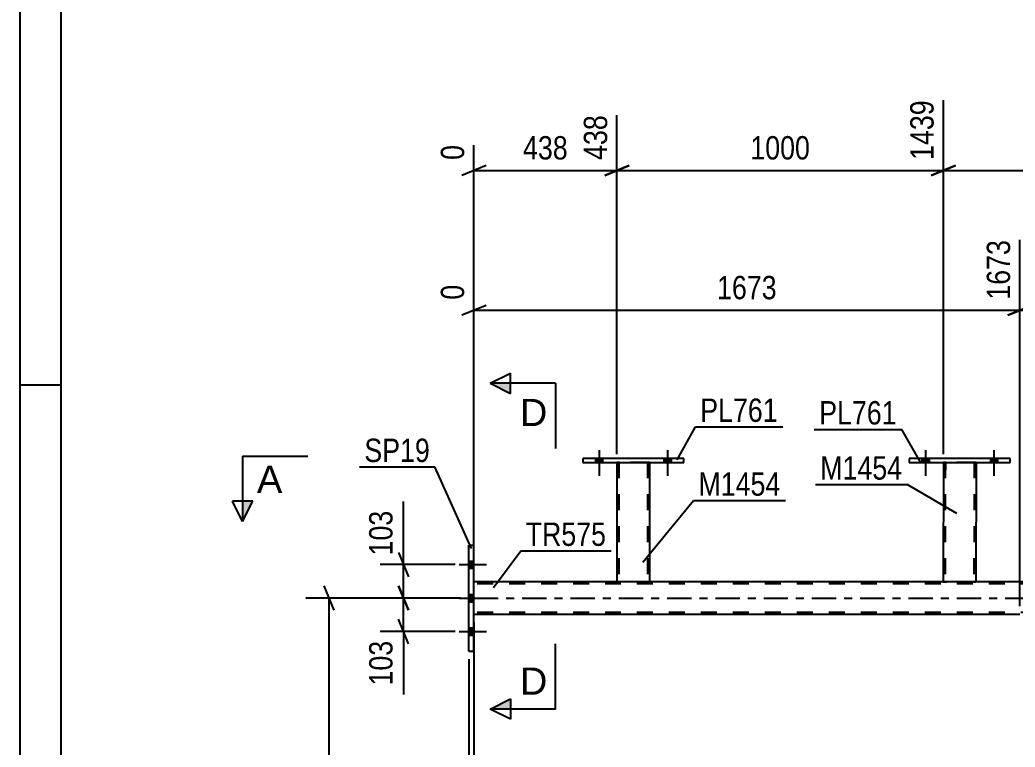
# Model space of a CAD drawing. Header units: millimetres. Extents: x 0 to 841, y 0 to 594.
# Drawn here: x 0 to 122, y 402.6 to 491.8 of the extents above; entities that cross this region are included whole.
import ezdxf

# ---------------------------------------------------------------- set-up
doc = ezdxf.new("R2010")
doc.units = ezdxf.units.MM
doc.linetypes.add('DXK_LINE_DOT2', pattern=[3.9198, 1.9599, -1.9599])
doc.linetypes.add('DXK_LINE_DOT3', pattern=[5.9187, 2.979, -0.9799, 0.9799, -0.9799])
doc.styles.add('Arial', font='ARIAL.TTF', dxfattribs={"height": 0.2})
doc.styles.add('Arial Narrow', font='ARIALN.TTF', dxfattribs={"height": 0.2})

# ---------------------------------------------------------------- blocks, each defined once
blk = doc.blocks.new('Unknown-122570622-1133')
at = {"color": 5, "linetype": 'Continuous'}
for p, q in [((0, 594), (0, 0)), ((5, 589), (5, 5)), ((5, 447), (0, 447))]:
    blk.add_line(p, q, dxfattribs=at)
blk = doc.blocks.new('Part-122570622-5201 - 5143')
at = {"color": 2, "linetype": 'Continuous'}
for p, q in [((73.18, 422.89), (55.65, 422.89)), ((113.18, 422.89), (77.18, 422.89)), ((153.18, 422.89), (117.18, 422.89)), ((122.57, 418.89), (55.65, 418.89))]:
    blk.add_line(p, q, dxfattribs=at)
at = {"color": 7, "linetype": 'DXK_LINE_DOT2'}
for p, q in [((55.65, 418.89), (55.65, 422.89)), ((755.72, 422.65), (55.65, 422.65)), ((77.18, 422.89), (73.18, 422.89)), ((117.18, 422.89), (113.18, 422.89)), ((755.72, 419.13), (55.65, 419.13))]:
    blk.add_line(p, q, dxfattribs=at)
at = {"color": 7, "linetype": 'DXK_LINE_DOT3'}
blk.add_line((55.65, 420.89), (755.72, 420.89), dxfattribs=at)
blk = doc.blocks.new('Bolt-122570622-5406 - 5143')
at = {"linetype": 'Continuous'}
for points in [[(55.65, 424.55), (55.65, 425.43), (55.01, 425.43), (55.01, 424.55)], [(55.65, 424.55), (55.65, 425.43), (55.01, 425.43), (55.01, 424.55)], [(55.65, 424.55), (55.65, 425.43), (55.01, 425.43), (55.01, 424.55)], [(55.65, 420.45), (55.65, 421.33), (55.01, 421.33), (55.01, 420.45)], [(55.65, 420.45), (55.65, 421.33), (55.01, 421.33), (55.01, 420.45)], [(55.65, 416.35), (55.65, 417.23), (55.01, 417.23), (55.01, 416.35)], [(55.65, 416.35), (55.65, 417.23), (55.01, 417.23), (55.01, 416.35)], [(55.65, 416.35), (55.65, 417.23), (55.01, 417.23), (55.01, 416.35)]]:
    blk.add_hatch(color=1, dxfattribs=at).paths.add_polyline_path(points)
at = {"color": 1, "linetype": 'Continuous'}
for p, q in [((53.85, 424.99), (57.17, 424.99)), ((53.85, 424.99), (57.17, 424.99)), ((53.85, 424.99), (57.17, 424.99)), ((55.01, 425.43), (55.65, 425.43)), ((55.01, 425.43), (55.65, 425.43)), ((55.01, 425.43), (55.65, 425.43)), ((55.01, 424.55), (55.65, 424.55)), ((55.01, 424.55), (55.65, 424.55)), ((55.01, 424.55), (55.65, 424.55)), ((53.85, 420.89), (57.17, 420.89)), ((53.85, 420.89), (57.17, 420.89)), ((55.01, 421.33), (55.65, 421.33)), ((55.01, 421.33), (55.65, 421.33)), ((55.01, 420.45), (55.65, 420.45)), ((55.01, 420.45), (55.65, 420.45)), ((55.01, 417.23), (55.65, 417.23)), ((55.01, 417.23), (55.65, 417.23)), ((55.01, 417.23), (55.65, 417.23)), ((53.85, 416.79), (57.17, 416.79)), ((53.85, 416.79), (57.17, 416.79)), ((53.85, 416.79), (57.17, 416.79)), ((55.01, 416.35), (55.65, 416.35)), ((55.01, 416.35), (55.65, 416.35)), ((55.01, 416.35), (55.65, 416.35))]:
    blk.add_line(p, q, dxfattribs=at)
blk = doc.blocks.new('Bolt-122570622-5421 - 5143')
at = {"linetype": 'Continuous'}
for points in [[(70.54, 437.53), (71.42, 437.53), (71.42, 438.01), (70.54, 438.01)], [(78.94, 437.53), (79.82, 437.53), (79.82, 438.01), (78.94, 438.01)]]:
    blk.add_hatch(color=1, dxfattribs=at).paths.add_polyline_path(points)
at = {"color": 1, "linetype": 'Continuous'}
for p, q in [((70.54, 438.01), (70.54, 437.53)), ((70.98, 439.01), (70.98, 435.89)), ((71.42, 438.01), (71.42, 437.53)), ((78.94, 438.01), (78.94, 437.53)), ((79.38, 439.01), (79.38, 435.89)), ((79.82, 438.01), (79.82, 437.53))]:
    blk.add_line(p, q, dxfattribs=at)
blk = doc.blocks.new('Part-122570622-5512 - 5143')
at = {"color": 2, "linetype": 'Continuous'}
for p, q in [((73.18, 437.53), (73.18, 422.89)), ((77.18, 437.53), (77.18, 422.89)), ((73.21, 422.89), (73.18, 422.89)), ((73.32, 422.89), (73.21, 422.89)), ((73.47, 422.89), (73.32, 422.89)), ((76.88, 422.89), (73.47, 422.89)), ((77.03, 422.89), (76.88, 422.89)), ((77.14, 422.89), (77.03, 422.89)), ((77.18, 422.89), (77.14, 422.89))]:
    blk.add_line(p, q, dxfattribs=at)
at = {"color": 7, "linetype": 'DXK_LINE_DOT2'}
for p, q in [((73.18, 437.53), (73.18, 437.53)), ((73.18, 437.53), (73.18, 437.53)), ((73.18, 437.53), (73.18, 437.53)), ((73.22, 437.53), (73.18, 437.53)), ((73.18, 437.53), (73.22, 437.53)), ((73.32, 437.53), (73.22, 437.53)), ((73.22, 437.53), (73.32, 437.53)), ((73.48, 437.53), (73.32, 437.53)), ((73.32, 437.53), (73.48, 437.53)), ((73.42, 437.53), (73.42, 437.53)), ((73.42, 437.53), (73.42, 422.89)), ((73.44, 437.53), (73.42, 437.53)), ((73.42, 437.53), (73.44, 437.53)), ((73.49, 437.53), (73.44, 437.53)), ((73.44, 437.53), (73.49, 437.53)), ((76.88, 437.53), (73.48, 437.53)), ((76.88, 437.53), (73.48, 437.53)), ((76.79, 437.53), (73.49, 437.53)), ((73.49, 437.53), (73.57, 437.53)), ((76.87, 437.53), (73.57, 437.53)), ((76.87, 437.53), (76.79, 437.53)), ((76.92, 437.53), (76.87, 437.53)), ((76.87, 437.53), (76.92, 437.53)), ((76.88, 437.53), (77.04, 437.53)), ((77.04, 437.53), (76.88, 437.53)), ((76.94, 437.53), (76.92, 437.53)), ((76.92, 437.53), (76.94, 437.53)), ((76.94, 437.53), (76.94, 437.53)), ((76.94, 437.53), (76.94, 422.89)), ((77.04, 437.53), (77.14, 437.53)), ((77.14, 437.53), (77.04, 437.53)), ((77.14, 437.53), (77.18, 437.53)), ((77.18, 437.53), (77.14, 437.53)), ((77.18, 437.53), (77.18, 437.53)), ((77.18, 437.53), (77.18, 437.53)), ((77.18, 437.53), (77.18, 437.53)), ((73.18, 422.89), (73.21, 422.89)), ((73.21, 422.89), (73.32, 422.89)), ((73.32, 422.89), (73.47, 422.89)), ((73.43, 422.89), (73.42, 422.89)), ((73.42, 422.89), (73.43, 422.89)), ((73.49, 422.89), (73.43, 422.89)), ((73.43, 422.89), (73.47, 422.89)), ((76.88, 422.89), (73.47, 422.89)), ((73.47, 422.89), (73.49, 422.89)), ((76.79, 422.89), (73.49, 422.89)), ((73.49, 422.89), (73.56, 422.89)), ((76.87, 422.89), (73.56, 422.89)), ((76.87, 422.89), (76.79, 422.89)), ((76.92, 422.89), (76.87, 422.89)), ((76.87, 422.89), (76.92, 422.89)), ((76.88, 422.89), (77.03, 422.89)), ((76.94, 422.89), (76.92, 422.89)), ((76.92, 422.89), (76.94, 422.89)), ((77.03, 422.89), (77.14, 422.89)), ((77.14, 422.89), (77.18, 422.89))]:
    blk.add_line(p, q, dxfattribs=at)
blk = doc.blocks.new('Part-122570622-5517 - 5143')
at = {"color": 2, "linetype": 'Continuous'}
for p, q in [((68.98, 438.01), (68.98, 437.53)), ((81.38, 438.01), (68.98, 438.01)), ((81.38, 437.53), (81.38, 438.01)), ((68.98, 437.53), (81.38, 437.53))]:
    blk.add_line(p, q, dxfattribs=at)
blk = doc.blocks.new('Bolt-122570622-5667 - 5143')
at = {"linetype": 'Continuous'}
for points in [[(110.55, 437.53), (111.43, 437.53), (111.43, 438.01), (110.55, 438.01)], [(118.95, 437.53), (119.83, 437.53), (119.83, 438.01), (118.95, 438.01)]]:
    blk.add_hatch(color=1, dxfattribs=at).paths.add_polyline_path(points)
at = {"color": 1, "linetype": 'Continuous'}
for p, q in [((110.55, 438.01), (110.55, 437.53)), ((110.99, 439.01), (110.99, 435.89)), ((111.43, 438.01), (111.43, 437.53)), ((118.95, 438.01), (118.95, 437.53)), ((119.39, 439.01), (119.39, 435.89)), ((119.83, 438.01), (119.83, 437.53))]:
    blk.add_line(p, q, dxfattribs=at)
blk = doc.blocks.new('Part-122570622-5574 - 5143')
at = {"color": 2, "linetype": 'Continuous'}
for p, q in [((55.01, 414.39), (55.01, 427.39)), ((55.01, 427.39), (55.65, 427.39)), ((55.65, 414.39), (55.65, 427.39)), ((55.01, 414.39), (55.65, 414.39))]:
    blk.add_line(p, q, dxfattribs=at)
blk = doc.blocks.new('Bolt-122570622-5636 - 5143')
at = {"linetype": 'Continuous'}
for points in [[(70.54, 437.53), (71.42, 437.53), (71.42, 438.01), (70.54, 438.01)], [(78.94, 437.53), (79.82, 437.53), (79.82, 438.01), (78.94, 438.01)]]:
    blk.add_hatch(color=1, dxfattribs=at).paths.add_polyline_path(points)
at = {"color": 1, "linetype": 'Continuous'}
for p, q in [((70.54, 438.01), (70.54, 437.53)), ((70.98, 439.01), (70.98, 435.89)), ((71.42, 438.01), (71.42, 437.53)), ((78.94, 438.01), (78.94, 437.53)), ((79.38, 439.01), (79.38, 435.89)), ((79.82, 438.01), (79.82, 437.53))]:
    blk.add_line(p, q, dxfattribs=at)
blk = doc.blocks.new('Part-122570622-5661 - 5143')
at = {"color": 2, "linetype": 'Continuous'}
for p, q in [((113.19, 437.53), (113.18, 422.89)), ((117.19, 437.53), (117.18, 422.89)), ((113.22, 422.89), (113.18, 422.89)), ((113.32, 422.89), (113.22, 422.89)), ((113.48, 422.89), (113.32, 422.89)), ((116.89, 422.89), (113.48, 422.89)), ((117.04, 422.89), (116.89, 422.89)), ((117.15, 422.89), (117.04, 422.89)), ((117.18, 422.89), (117.15, 422.89))]:
    blk.add_line(p, q, dxfattribs=at)
at = {"color": 7, "linetype": 'DXK_LINE_DOT2'}
for p, q in [((113.19, 437.53), (113.19, 437.53)), ((113.19, 437.53), (113.19, 437.53)), ((113.19, 437.53), (113.19, 437.53)), ((113.22, 437.53), (113.19, 437.53)), ((113.19, 437.53), (113.22, 437.53)), ((113.33, 437.53), (113.22, 437.53)), ((113.22, 437.53), (113.33, 437.53)), ((113.48, 437.53), (113.33, 437.53)), ((113.33, 437.53), (113.48, 437.53)), ((113.43, 437.53), (113.42, 422.89)), ((113.43, 437.53), (113.43, 437.53)), ((113.45, 437.53), (113.43, 437.53)), ((113.43, 437.53), (113.45, 437.53)), ((113.5, 437.53), (113.45, 437.53)), ((113.45, 437.53), (113.5, 437.53)), ((116.89, 437.53), (113.48, 437.53)), ((116.89, 437.53), (113.48, 437.53)), ((116.8, 437.53), (113.5, 437.53)), ((113.5, 437.53), (113.58, 437.53)), ((116.88, 437.53), (113.58, 437.53)), ((116.88, 437.53), (116.8, 437.53)), ((116.93, 437.53), (116.88, 437.53)), ((116.88, 437.53), (116.93, 437.53)), ((116.89, 437.53), (117.05, 437.53)), ((117.05, 437.53), (116.89, 437.53)), ((116.95, 437.53), (116.93, 437.53)), ((116.93, 437.53), (116.95, 437.53)), ((116.95, 437.53), (116.94, 422.89)), ((116.95, 437.53), (116.95, 437.53)), ((117.05, 437.53), (117.15, 437.53)), ((117.15, 437.53), (117.05, 437.53)), ((117.15, 437.53), (117.19, 437.53)), ((117.19, 437.53), (117.15, 437.53)), ((117.19, 437.53), (117.19, 437.53)), ((117.19, 437.53), (117.19, 437.53)), ((117.19, 437.53), (117.19, 437.53)), ((113.18, 422.89), (113.22, 422.89)), ((113.22, 422.89), (113.32, 422.89)), ((113.32, 422.89), (113.48, 422.89)), ((113.44, 422.89), (113.42, 422.89)), ((113.42, 422.89), (113.44, 422.89)), ((113.49, 422.89), (113.44, 422.89)), ((113.44, 422.89), (113.49, 422.89)), ((116.89, 422.89), (113.48, 422.89)), ((116.79, 422.89), (113.49, 422.89)), ((113.49, 422.89), (113.57, 422.89)), ((116.92, 422.89), (113.57, 422.89)), ((116.87, 422.89), (116.79, 422.89)), ((116.92, 422.89), (116.87, 422.89)), ((116.89, 422.89), (117.04, 422.89)), ((116.94, 422.89), (116.92, 422.89)), ((116.92, 422.89), (116.94, 422.89)), ((117.04, 422.89), (117.15, 422.89)), ((117.15, 422.89), (117.18, 422.89))]:
    blk.add_line(p, q, dxfattribs=at)
blk = doc.blocks.new('Part-122570622-5666 - 5143')
at = {"color": 2, "linetype": 'Continuous'}
for p, q in [((108.99, 438.01), (108.99, 437.53)), ((121.39, 438.01), (108.99, 438.01)), ((121.39, 437.53), (121.39, 438.01)), ((108.99, 437.53), (121.39, 437.53))]:
    blk.add_line(p, q, dxfattribs=at)
blk = doc.blocks.new('Bolt-122570622-5668 - 5143')
at = {"linetype": 'Continuous'}
for points in [[(110.55, 437.53), (111.43, 437.53), (111.43, 438.01), (110.55, 438.01)], [(118.95, 437.53), (119.83, 437.53), (119.83, 438.01), (118.95, 438.01)]]:
    blk.add_hatch(color=1, dxfattribs=at).paths.add_polyline_path(points)
at = {"color": 1, "linetype": 'Continuous'}
for p, q in [((110.55, 438.01), (110.55, 437.53)), ((110.99, 439.01), (110.99, 435.89)), ((111.43, 438.01), (111.43, 437.53)), ((118.95, 438.01), (118.95, 437.53)), ((119.39, 439.01), (119.39, 435.89)), ((119.83, 438.01), (119.83, 437.53))]:
    blk.add_line(p, q, dxfattribs=at)
blk = doc.blocks.new('StraightDimension-122570622-6917 - 5143')
at = {"color": 7, "linetype": 'Continuous'}
for p, q in [((38.51, 419.39), (37.31, 422.39)), ((54.01, 420.89), (35.06, 420.89)), ((37.91, 294.89), (37.91, 420.89)), ((37.31, 296.39), (38.51, 293.39)), ((100.51, 294.89), (35.06, 294.89))]:
    blk.add_line(p, q, dxfattribs=at)
at = {"color": 0}
blk.add_wipeout([(37.16, 362.15), (32.96, 362.15), (32.96, 353.64), (37.16, 353.64)], dxfattribs=at)
at = {"color": 3, "style": 'Arial Narrow'}
blk.add_text('3150', height=2.863, rotation=90.0002, dxfattribs=at).set_placement((36.56, 354.24))
blk = doc.blocks.new('StraightDimension-122570622-6590 - 5143')
at = {"color": 7, "linetype": 'Continuous'}
for p, q in [((122.57, 419.89), (122.57, 464.79)), ((206.39, 419.89), (206.39, 464.79)), ((124.07, 456.77), (121.07, 455.57)), ((204.89, 455.57), (207.89, 456.77)), ((122.57, 456.17), (206.39, 456.17))]:
    blk.add_line(p, q, dxfattribs=at)
at = {"color": 0}
blk.add_wipeout([(168.74, 456.92), (168.74, 461.12), (160.22, 461.12), (160.22, 456.92)], dxfattribs=at)
at = {"color": 3, "style": 'Arial Narrow'}
blk.add_text('2095', height=2.863, dxfattribs=at).set_placement((160.82, 457.52))
at = {"color": 0, "linetype": 'Continuous'}
blk.add_wipeout([(205.79, 465.39), (201.59, 465.39), (201.59, 456.87), (205.79, 456.87)], dxfattribs=at)
at = {"color": 3, "linetype": 'Continuous', "style": 'Arial Narrow'}
blk.add_text('3769', height=2.863, rotation=90.0002, dxfattribs=at).set_placement((205.19, 457.47))
blk = doc.blocks.new('StraightDimension-122570622-16615 - 5143')
at = {"color": 7, "linetype": 'Continuous'}
for p, q in [((73.18, 438.53), (73.18, 480.08)), ((55.65, 423.89), (55.65, 476.42)), ((57.15, 473.9), (54.15, 472.7)), ((55.65, 473.3), (73.18, 473.3)), ((71.68, 472.7), (74.68, 473.9))]:
    blk.add_line(p, q, dxfattribs=at)
at = {"color": 0}
blk.add_wipeout([(67.76, 474.05), (67.76, 478.25), (61.07, 478.25), (61.07, 474.05)], dxfattribs=at)
at = {"color": 3, "style": 'Arial Narrow'}
blk.add_text('438', height=2.863, dxfattribs=at).set_placement((61.67, 474.65))
at = {"color": 0, "linetype": 'Continuous'}
for points in [[(72.58, 480.68), (68.38, 480.68), (68.38, 474), (72.58, 474)], [(55.05, 477.02), (50.85, 477.02), (50.85, 474), (55.05, 474)]]:
    blk.add_wipeout(points, dxfattribs=at)
at = {"color": 3, "linetype": 'Continuous', "style": 'Arial Narrow'}
for s, height, p in [('438', 2.863, (71.98, 474.6)), ('0', 2.86, (54.45, 474.6))]:
    blk.add_text(s, height=height, rotation=90.0002, dxfattribs=at).set_placement(p)
blk = doc.blocks.new('StraightDimension-122570622-6668 - 5143')
at = {"color": 7, "linetype": 'Continuous'}
for p, q in [((46.42, 422.39), (47.62, 419.39)), ((53.34, 420.89), (44.17, 420.89)), ((47.02, 416.79), (47.02, 420.89)), ((47.62, 415.29), (46.42, 418.29)), ((53.34, 416.79), (44.17, 416.79)), ((47.02, 416.79), (47.02, 409.06)), ((47.02, 416.79), (47.02, 409.06))]:
    blk.add_line(p, q, dxfattribs=at)
at = {"color": 0}
blk.add_wipeout([(46.27, 416.27), (42.07, 416.27), (42.07, 409.58), (46.27, 409.58)], dxfattribs=at)
at = {"color": 3, "style": 'Arial Narrow'}
blk.add_text('103', height=2.863, rotation=90.0002, dxfattribs=at).set_placement((45.67, 410.18))
blk = doc.blocks.new('StraightDimension-122570622-6603 - 5143')
at = {"color": 7, "linetype": 'Continuous'}
for p, q in [((122.57, 419.89), (122.57, 464.79)), ((55.65, 423.89), (55.65, 459.3)), ((57.15, 456.77), (54.15, 455.57)), ((121.07, 455.57), (124.07, 456.77)), ((55.65, 456.17), (122.57, 456.17))]:
    blk.add_line(p, q, dxfattribs=at)
at = {"color": 0}
blk.add_wipeout([(93.37, 456.92), (93.37, 461.12), (84.85, 461.12), (84.85, 456.92)], dxfattribs=at)
at = {"color": 3, "style": 'Arial Narrow'}
blk.add_text('1673', height=2.863, dxfattribs=at).set_placement((85.45, 457.52))
at = {"color": 0, "linetype": 'Continuous'}
for points in [[(121.97, 465.39), (117.77, 465.39), (117.77, 456.87), (121.97, 456.87)], [(55.05, 459.9), (50.85, 459.9), (50.85, 456.87), (55.05, 456.87)]]:
    blk.add_wipeout(points, dxfattribs=at)
at = {"color": 3, "linetype": 'Continuous', "style": 'Arial Narrow'}
for s, height, p in [('1673', 2.863, (121.37, 457.47)), ('0', 2.86, (54.45, 457.47))]:
    blk.add_text(s, height=height, rotation=90.0002, dxfattribs=at).set_placement(p)
blk = doc.blocks.new('StraightDimension-122570622-6678 - 5143')
at = {"color": 7, "linetype": 'Continuous'}
for p, q in [((47.02, 424.99), (47.02, 432.73)), ((47.02, 424.99), (47.02, 432.73)), ((46.42, 426.49), (47.62, 423.49)), ((53.34, 424.99), (44.17, 424.99)), ((47.02, 420.89), (47.02, 424.99)), ((47.62, 419.39), (46.42, 422.39)), ((53.34, 420.89), (44.17, 420.89))]:
    blk.add_line(p, q, dxfattribs=at)
at = {"color": 0}
blk.add_wipeout([(46.27, 432.2), (42.07, 432.2), (42.07, 425.52), (46.27, 425.52)], dxfattribs=at)
at = {"color": 3, "style": 'Arial Narrow'}
blk.add_text('103', height=2.863, rotation=90.0002, dxfattribs=at).set_placement((45.67, 426.12))
blk = doc.blocks.new('StraightDimension-122570622-6870 - 5143')
at = {"color": 7, "linetype": 'Continuous'}
for p, q in [((55.65, 417.89), (55.65, 351.62)), ((101.51, 297.89), (101.51, 356.87)), ((57.15, 354.62), (54.15, 353.42)), ((55.65, 354.02), (101.51, 354.02)), ((100.01, 353.42), (103.01, 354.62))]:
    blk.add_line(p, q, dxfattribs=at)
at = {"color": 0}
blk.add_wipeout([(82.83, 354.77), (82.83, 358.97), (74.32, 358.97), (74.32, 354.77)], dxfattribs=at)
at = {"color": 3, "style": 'Arial Narrow'}
blk.add_text('1147', height=2.863, dxfattribs=at).set_placement((74.92, 355.37))
blk = doc.blocks.new('StraightDimension-122570622-6892 - 5143')
at = {"color": 7, "linetype": 'Continuous'}
blk.add_line((55.01, 413.39), (55.01, 254.41), dxfattribs=at)
blk = doc.blocks.new('StraightDimension-122570622-16613 - 5143')
at = {"color": 7, "linetype": 'Continuous'}
for p, q in [((113.19, 438.53), (113.19, 481.91)), ((153.18, 438.53), (153.18, 481.91)), ((114.69, 473.9), (111.69, 472.7)), ((113.19, 473.3), (153.18, 473.3)), ((151.68, 472.7), (154.68, 473.9))]:
    blk.add_line(p, q, dxfattribs=at)
at = {"color": 0}
blk.add_wipeout([(137.44, 474.05), (137.44, 478.25), (128.93, 478.25), (128.93, 474.05)], dxfattribs=at)
at = {"color": 3, "style": 'Arial Narrow'}
blk.add_text('1000', height=2.863, dxfattribs=at).set_placement((129.53, 474.65))
at = {"color": 0, "linetype": 'Continuous'}
blk.add_wipeout([(152.58, 482.51), (148.38, 482.51), (148.38, 474), (152.58, 474)], dxfattribs=at)
at = {"color": 3, "linetype": 'Continuous', "style": 'Arial Narrow'}
blk.add_text('2438', height=2.863, rotation=90.0002, dxfattribs=at).set_placement((151.98, 474.6))
blk = doc.blocks.new('StraightDimension-122570622-16614 - 5143')
at = {"color": 7, "linetype": 'Continuous'}
for p, q in [((113.19, 438.53), (113.19, 481.91)), ((73.18, 438.53), (73.18, 480.08)), ((74.68, 473.9), (71.68, 472.7)), ((73.18, 473.3), (113.19, 473.3)), ((111.69, 472.7), (114.69, 473.9))]:
    blk.add_line(p, q, dxfattribs=at)
at = {"color": 0}
blk.add_wipeout([(97.44, 474.05), (97.44, 478.25), (88.93, 478.25), (88.93, 474.05)], dxfattribs=at)
at = {"color": 3, "style": 'Arial Narrow'}
blk.add_text('1000', height=2.863, dxfattribs=at).set_placement((89.53, 474.65))
at = {"color": 0, "linetype": 'Continuous'}
blk.add_wipeout([(112.59, 482.51), (108.39, 482.51), (108.39, 474), (112.59, 474)], dxfattribs=at)
at = {"color": 3, "linetype": 'Continuous', "style": 'Arial Narrow'}
blk.add_text('1439', height=2.863, rotation=90.0002, dxfattribs=at).set_placement((111.99, 474.6))
blk = doc.blocks.new('Mark-122570622-5197 - 5143')
at = {"color": 0}
blk.add_wipeout([(71.86, 427.29), (71.86, 430.29), (61.99, 430.29), (61.99, 427.29)], dxfattribs=at)
blk.add_wipeout([(71.86, 427.29), (71.86, 430.29), (61.99, 430.29), (61.99, 427.29)], dxfattribs=at)
at = {"color": 30, "linetype": 'Continuous'}
for p, q in [((58.05, 422.18), (61.39, 426.69)), ((61.39, 426.69), (72.46, 426.69))]:
    blk.add_line(p, q, dxfattribs=at)
at = {"color": 3, "style": 'Arial Narrow'}
blk.add_text('TR575', height=2.863, dxfattribs=at).set_placement((61.99, 427.29))
blk = doc.blocks.new('Mark-122570622-5508 - 5143')
at = {"color": 0}
blk.add_wipeout([(93.23, 433.44), (93.23, 436.44), (83.17, 436.44), (83.17, 433.44)], dxfattribs=at)
blk.add_wipeout([(93.23, 433.44), (93.23, 436.44), (83.17, 436.44), (83.17, 433.44)], dxfattribs=at)
at = {"color": 30, "linetype": 'Continuous'}
for p, q in [((76.37, 425.28), (82.57, 432.84)), ((82.57, 432.84), (93.83, 432.84))]:
    blk.add_line(p, q, dxfattribs=at)
at = {"color": 3, "style": 'Arial Narrow'}
blk.add_text('M1454', height=2.863, dxfattribs=at).set_placement((83.17, 433.44))
blk = doc.blocks.new('Mark-122570622-5657 - 5143')
at = {"color": 0}
blk.add_wipeout([(108.15, 435.41), (108.15, 438.41), (98.1, 438.41), (98.1, 435.41)], dxfattribs=at)
blk.add_wipeout([(108.15, 435.41), (108.15, 438.41), (98.1, 438.41), (98.1, 435.41)], dxfattribs=at)
at = {"color": 30, "linetype": 'Continuous'}
for p in [(97.5, 434.81), (114.84, 431.25)]:
    blk.add_line(p, (108.75, 434.81), dxfattribs=at)
at = {"color": 3, "style": 'Arial Narrow'}
blk.add_text('M1454', height=2.863, dxfattribs=at).set_placement((98.1, 435.41))
blk = doc.blocks.new('Mark-122570622-5513 - 5143')
at = {"color": 0}
blk.add_wipeout([(92.9, 442.49), (92.9, 445.49), (83.39, 445.49), (83.39, 442.49)], dxfattribs=at)
blk.add_wipeout([(92.9, 442.49), (92.9, 445.49), (83.39, 445.49), (83.39, 442.49)], dxfattribs=at)
at = {"color": 30, "linetype": 'Continuous'}
for p, q in [((80.54, 437.82), (82.79, 441.89)), ((82.79, 441.89), (93.5, 441.89))]:
    blk.add_line(p, q, dxfattribs=at)
at = {"color": 3, "style": 'Arial Narrow'}
blk.add_text('PL761', height=2.863, dxfattribs=at).set_placement((83.39, 442.49))
blk = doc.blocks.new('Mark-122570622-5570 - 5143')
at = {"color": 0}
blk.add_wipeout([(50.26, 437.57), (50.26, 440.57), (42.22, 440.57), (42.22, 437.57)], dxfattribs=at)
blk.add_wipeout([(50.26, 437.57), (50.26, 440.57), (42.22, 440.57), (42.22, 437.57)], dxfattribs=at)
at = {"color": 30, "linetype": 'Continuous'}
for p in [(41.62, 436.97), (55.37, 426.95)]:
    blk.add_line(p, (50.86, 436.97), dxfattribs=at)
at = {"color": 3, "style": 'Arial Narrow'}
blk.add_text('SP19', height=2.863, dxfattribs=at).set_placement((42.22, 437.57))
blk = doc.blocks.new('Mark-122570622-5662 - 5143')
at = {"color": 0}
blk.add_wipeout([(107.48, 442.17), (107.48, 445.17), (97.97, 445.17), (97.97, 442.17)], dxfattribs=at)
blk.add_wipeout([(107.48, 442.17), (107.48, 445.17), (97.97, 445.17), (97.97, 442.17)], dxfattribs=at)
at = {"color": 30, "linetype": 'Continuous'}
for p in [(97.37, 441.57), (110.4, 437.54)]:
    blk.add_line(p, (108.08, 441.57), dxfattribs=at)
at = {"color": 3, "style": 'Arial Narrow'}
blk.add_text('PL761', height=2.863, dxfattribs=at).set_placement((97.97, 442.17))
blk = doc.blocks.new('SectionMark-122570622-6966 - 5143')
at = {"linetype": 'Continuous'}
blk.add_hatch(color=6, dxfattribs=at).paths.add_polyline_path([(27.3, 432.79), (28.55, 432.79), (27.3, 430.29)])
at = {"color": 6, "linetype": 'Continuous'}
for p, q in [((27.3, 438.29), (35.3, 438.29)), ((27.3, 438.29), (27.3, 430.29)), ((27.3, 430.29), (26.05, 432.79)), ((28.55, 432.79), (26.05, 432.79)), ((27.3, 430.29), (28.55, 432.79))]:
    blk.add_line(p, q, dxfattribs=at)
at = {"color": 0, "linetype": 'Continuous'}
blk.add_wipeout([(32.16, 433.79), (32.16, 437.29), (29.05, 437.29), (29.05, 433.79)], dxfattribs=at)
at = {"color": 3, "linetype": 'Continuous', "style": 'Arial'}
blk.add_text('A', height=3.34, dxfattribs=at).set_placement((29.05, 433.79))
blk = doc.blocks.new('SectionMark-122570622-6970 - 5143')
at = {"linetype": 'Continuous'}
for points in [[(60.15, 447.22), (60.15, 445.97), (57.65, 447.22)], [(60.15, 408.54), (60.15, 407.29), (57.65, 407.29)]]:
    blk.add_hatch(color=6, dxfattribs=at).paths.add_polyline_path(points)
at = {"color": 6, "linetype": 'Continuous'}
for p, q in [((57.65, 447.22), (60.15, 448.47)), ((60.15, 445.97), (60.15, 448.47)), ((65.65, 447.22), (57.65, 447.22)), ((57.65, 447.22), (60.15, 445.97)), ((65.65, 447.22), (65.65, 439.22)), ((65.65, 407.29), (65.65, 415.29)), ((57.65, 407.29), (60.15, 408.54)), ((60.15, 408.54), (60.15, 406.04)), ((65.65, 407.29), (57.65, 407.29)), ((60.15, 406.04), (57.65, 407.29))]:
    blk.add_line(p, q, dxfattribs=at)
at = {"color": 0, "linetype": 'Continuous'}
for points in [[(64.65, 441.97), (64.65, 445.47), (61.28, 445.47), (61.28, 441.97)], [(64.65, 409.04), (64.65, 412.54), (61.28, 412.54), (61.28, 409.04)]]:
    blk.add_wipeout(points, dxfattribs=at)
at = {"color": 3, "linetype": 'Continuous', "style": 'Arial'}
for p in [(61.28, 441.97), (61.28, 409.04)]:
    blk.add_text('D', height=3.34, dxfattribs=at).set_placement(p)

msp = doc.modelspace()

# ---------------------------------------------------------------- block references
for name in ['Unknown-122570622-1133', 'Part-122570622-5517 - 5143', 'Bolt-122570622-5421 - 5143', 'Bolt-122570622-5636 - 5143', 'Part-122570622-5666 - 5143', 'Bolt-122570622-5667 - 5143', 'Bolt-122570622-5668 - 5143', 'Part-122570622-5512 - 5143', 'Part-122570622-5661 - 5143', 'Part-122570622-5574 - 5143', 'Bolt-122570622-5406 - 5143', 'Part-122570622-5201 - 5143']:
    msp.add_blockref(name, (0, 0))

# ---------------------------------------------------------------- next in the draw order: block references
for name in ['StraightDimension-122570622-16615 - 5143', 'StraightDimension-122570622-6590 - 5143', 'StraightDimension-122570622-6917 - 5143']:
    msp.add_blockref(name, (0, 0))

# ---------------------------------------------------------------- next in the draw order: block references
for name in ['StraightDimension-122570622-6668 - 5143', 'StraightDimension-122570622-6870 - 5143']:
    msp.add_blockref(name, (0, 0))

# ---------------------------------------------------------------- next in the draw order: block references
for name in ['StraightDimension-122570622-6603 - 5143', 'StraightDimension-122570622-6892 - 5143']:
    msp.add_blockref(name, (0, 0))

# ---------------------------------------------------------------- next in the draw order: block references
for name in ['StraightDimension-122570622-16613 - 5143', 'Mark-122570622-5508 - 5143', 'StraightDimension-122570622-6678 - 5143', 'Mark-122570622-5197 - 5143']:
    msp.add_blockref(name, (0, 0))

# ---------------------------------------------------------------- next in the draw order: block references
for name in ['StraightDimension-122570622-16614 - 5143', 'Mark-122570622-5570 - 5143']:
    msp.add_blockref(name, (0, 0))

# ---------------------------------------------------------------- next in the draw order: block references
for name in ['Mark-122570622-5513 - 5143', 'Mark-122570622-5657 - 5143']:
    msp.add_blockref(name, (0, 0))

# ---------------------------------------------------------------- next in the draw order: block references
msp.add_blockref('Mark-122570622-5662 - 5143', (0, 0))

# ---------------------------------------------------------------- next in the draw order: block references
msp.add_blockref('SectionMark-122570622-6966 - 5143', (0, 0))

# ---------------------------------------------------------------- next in the draw order: block references
msp.add_blockref('SectionMark-122570622-6970 - 5143', (0, 0))

doc.saveas('drawing.dxf')
